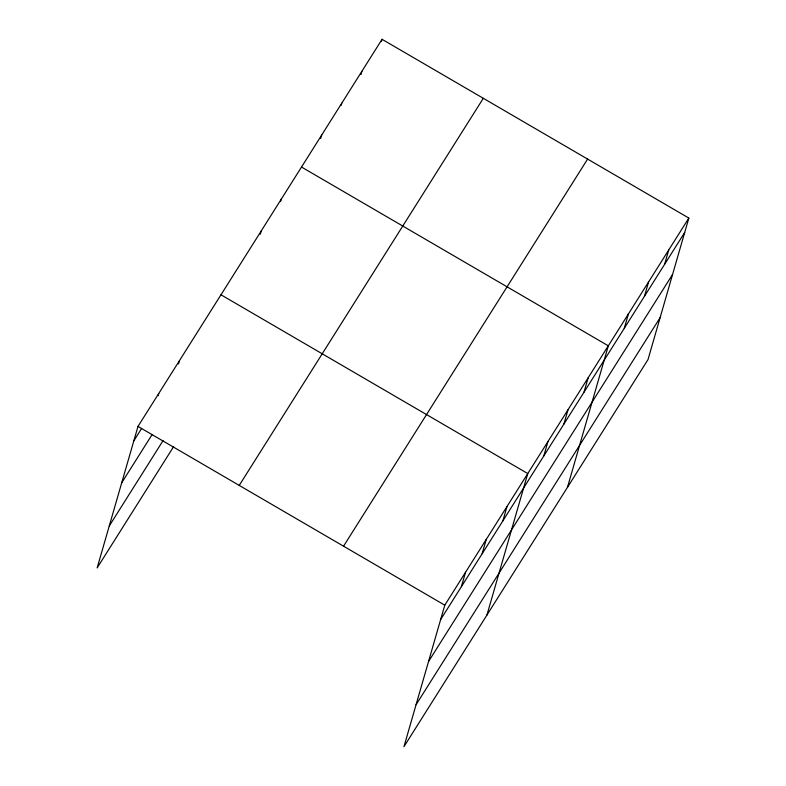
<?xml version="1.0" encoding="UTF-8"?>
<svg xmlns="http://www.w3.org/2000/svg" width="786" height="786" viewBox="0 0 786 786"><rect width="100%" height="100%" fill="white"/><g stroke="black" fill="none" stroke-linecap="round" stroke-linejoin="round"><path stroke-width="1.18" d="M688.85 218.076L444.788 605.181L403.945 746.7L648.008 359.585L688.85 218.076L382.055 39.3L137.992 426.415L97.15 567.924L173.647 446.595M158.094 395.722L158.743 393.501M178.52 363.928L179.483 360.597M260.284 234.248L261.247 230.917M280.74 201.196L281.378 198.986M320.688 138.434L321.651 135.113M341.144 105.393L341.782 103.172M360.961 74.562L361.924 71.241M381.416 41.52L382.055 39.3M461.382 586.68L465.538 572.277M482.123 553.776L486.279 539.373M502.873 520.872L507.029 506.469M486.927 615.084L527.77 473.565L220.974 294.789M543.755 456.027L547.911 441.624M563.886 424.096L568.042 409.693M584.018 392.155L588.174 377.752M567.463 487.34L608.315 345.82L301.519 167.045M624.29 328.283L628.446 313.879M644.432 296.351L648.588 281.948M664.563 264.41L668.719 250.007M133.836 440.808L141.618 428.478M121.732 482.761L152.199 434.432M109.254 525.981L163.066 440.632M239.239 485.404L483.302 98.299M343.551 546.191L587.614 159.077M440.632 619.584L684.694 232.479M428.527 661.537L672.59 274.422M416.049 704.747L660.112 317.642M137.992 426.415L444.788 605.181"/></g></svg>
